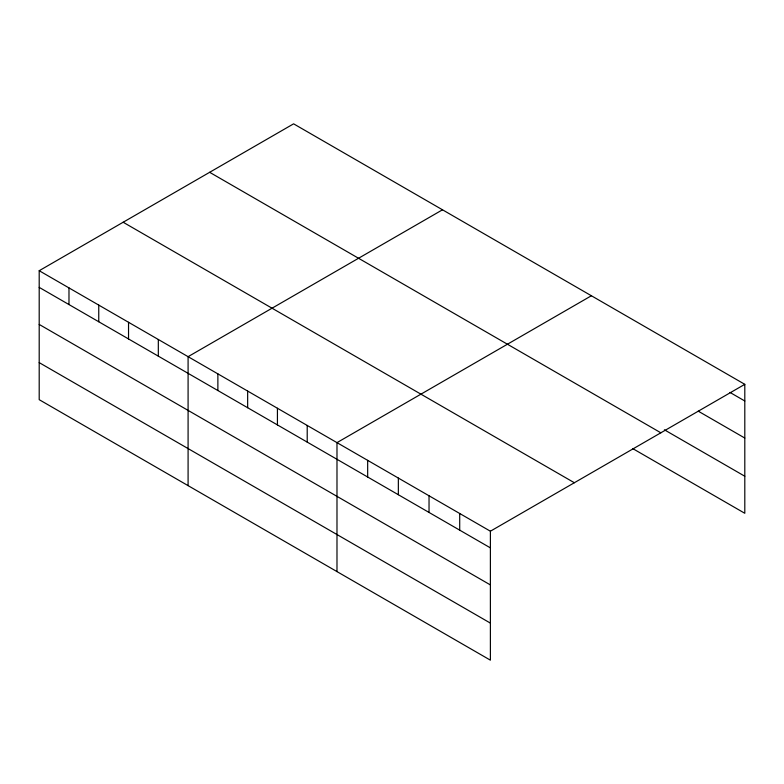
<?xml version="1.0" encoding="UTF-8"?>
<svg xmlns="http://www.w3.org/2000/svg" width="784" height="784" viewBox="0 0 784 784"><rect width="100%" height="100%" fill="white"/><g stroke="black" fill="none" stroke-linecap="round" stroke-linejoin="round"><path stroke-width="1.18" d="M39.2 270.715L490.392 531.209L490.392 660.167L39.2 399.673L39.2 270.715L293.608 123.833L744.8 384.327L744.8 513.285L632.659 448.546M442.499 209.798L188.091 356.671L188.091 485.639M591.391 295.754L336.983 442.637L336.983 571.605M490.392 531.209L744.8 384.327M729.992 392.431L744.8 400.987M698.25 411.169L744.8 438.05M664.391 429.808L744.8 476.231M209.651 172.304L660.843 432.797M123.157 222.244L574.349 482.738M39.2 287.375L490.392 547.869M39.2 324.429L490.392 584.923M39.2 362.62L490.392 623.113M459.708 513.491L459.708 530.151M429.034 495.782L429.034 512.442M398.35 478.064L398.35 494.724M367.667 460.355L367.667 477.015M307.21 425.447L307.21 442.107M277.428 408.248L277.428 424.918M247.656 391.059L247.656 407.719M217.874 373.87L217.874 390.53M158.319 339.482L158.319 356.142M128.537 322.293L128.537 338.953M98.755 305.094L98.755 321.754M68.982 287.904L68.982 304.564"/></g></svg>
